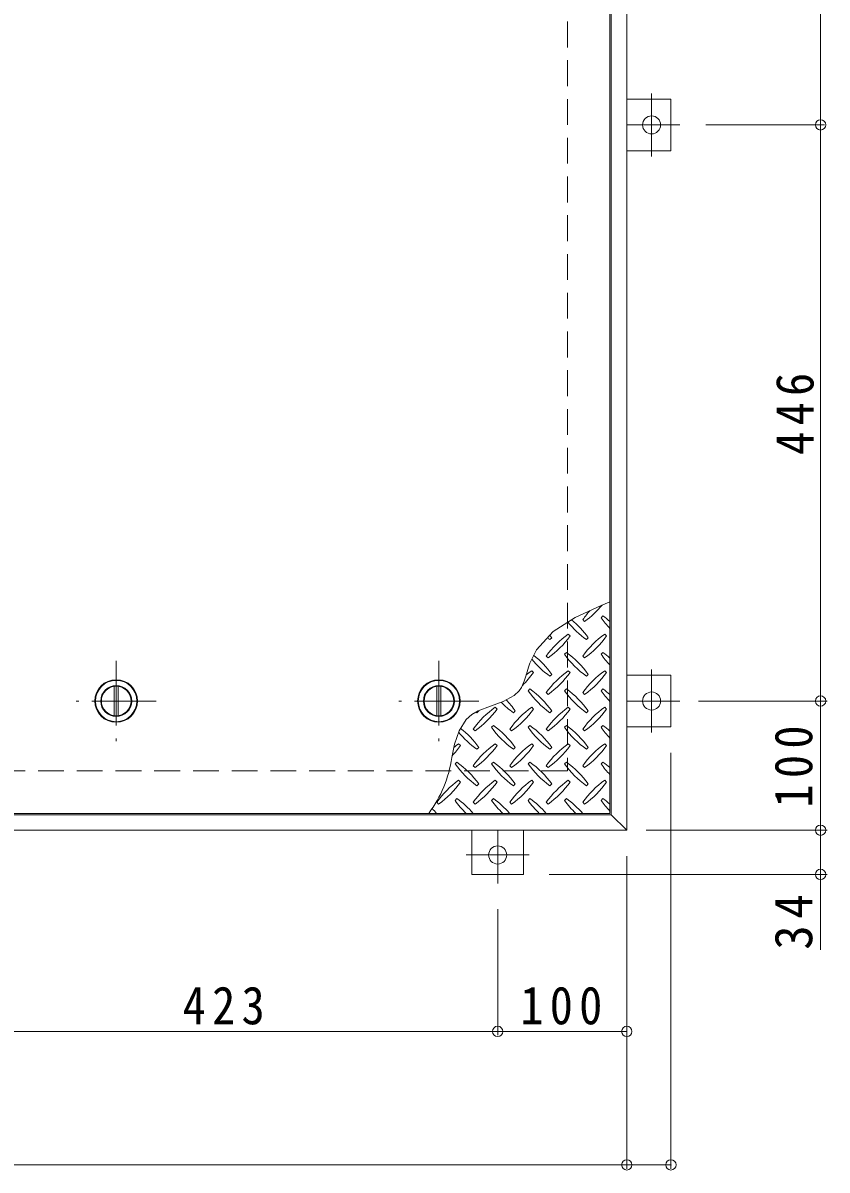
# Model space of a CAD drawing. Units: millimetres at full size, sheet at 1:10. Extents: x -2620 to 2461, y -1962 to 1488.
# Drawn here: x -428 to 195, y -288 to 600 of the extents above; entities that cross this region are included whole.
import ezdxf

# ---------------------------------------------------------------- set-up
doc = ezdxf.new("R2010")
doc.units = ezdxf.units.MM
doc.header["$LTSCALE"] = 10
doc.header["$PDMODE"] = 32
doc.header["$PDSIZE"] = 8
doc.linetypes.add('CHAIN1', pattern=[8, 5, -1, 1, -1])
doc.linetypes.add('DASHED2', pattern=[3, 2, -1])
for name, color, linetype, lineweight in [('0-1', 2, 'DASHED2', 9), ('0-2', 3, 'Continuous', 9), ('0-3', 2, 'Continuous', 9), ('0-9', 134, 'Continuous', 5), ('0-C', 2, 'Continuous', 9), ('0-E', 3, 'Continuous', 9), ('0-F', 7, 'Continuous', 9)]:
    doc.layers.add(name, color=color, linetype=linetype, lineweight=lineweight)
doc.styles.add('ＭＳ ゴシック', font='')
doc.styles.get('ＭＳ ゴシック').set_extended_font_data('MS Gothic')

msp = doc.modelspace()

# ---------------------------------------------------------------- linework, layer by layer
at = {"layer": '0-1'}
for p, q in [((-6.03, 1020.77), (-6.03, 20.77)), ((-6.03, 20.77), (-2006.03, 20.77))]:
    msp.add_line(p, q, dxfattribs=at)
at = {"layer": '0-2'}
for p, q in [((26.97, 1053.77), (26.97, -12.23)), ((26.97, -12.23), (-488.03, -12.23))]:
    msp.add_line(p, q, dxfattribs=at)
for centre in [(-355.53, 74.77), (-105.53, 74.77)]:
    msp.add_circle(centre, 16.5, dxfattribs=at)
at = {"layer": '0-3'}
for p, q in [((39.97, 1066.77), (39.97, -25.23)), ((27.97, -13.23), (27.97, 1054.77)), ((27.97, -13.23), (-2040.03, -13.23)), ((27.97, -13.23), (39.97, -25.23)), ((39.97, -25.23), (-2052.03, -25.23))]:
    msp.add_line(p, q, dxfattribs=at)
at = {"layer": '0-9'}
for p, q in [((5.92, 137.84), (7.33, 136.42)), ((21.47, 140.67), (20.06, 139.25)), ((-3.98, 125.11), (-5.4, 126.52)), ((24.3, 125.11), (22.89, 126.52)), ((-19.54, 122.28), (-18.12, 123.69)), ((8.75, 122.28), (10.16, 123.69)), ((-22.37, 109.55), (-20.95, 108.14)), ((-6.81, 112.38), (-8.22, 110.97)), ((5.92, 109.55), (7.33, 108.14)), ((21.47, 112.38), (20.06, 110.97)), ((-32.27, 96.82), (-33.68, 98.24)), ((-3.98, 96.82), (-5.4, 98.24)), ((24.3, 96.82), (22.89, 98.24)), ((-19.54, 94), (-18.12, 95.41)), ((8.75, 94), (10.16, 95.41)), ((-35.09, 84.1), (-36.51, 82.68)), ((-22.37, 81.27), (-20.95, 79.85)), ((-6.81, 84.1), (-8.22, 82.68)), ((5.92, 81.27), (7.33, 79.85)), ((21.47, 84.1), (20.06, 82.68)), ((-76.11, 65.71), (-74.69, 67.13)), ((-60.55, 68.54), (-61.96, 69.95)), ((-47.82, 65.71), (-46.41, 67.13)), ((-32.27, 68.54), (-33.68, 69.95)), ((-19.54, 65.71), (-18.12, 67.13)), ((-3.98, 68.54), (-5.4, 69.95)), ((8.75, 65.71), (10.16, 67.13)), ((24.3, 68.54), (22.89, 69.95)), ((-63.38, 55.81), (-64.79, 54.4)), ((-35.09, 55.81), (-36.51, 54.4)), ((-6.81, 55.81), (-8.22, 54.4)), ((21.47, 55.81), (20.06, 54.4)), ((-78.93, 52.98), (-77.52, 51.57)), ((-50.65, 52.98), (-49.24, 51.57)), ((-22.37, 52.98), (-20.95, 51.57)), ((5.92, 52.98), (7.33, 51.57)), ((-88.83, 40.26), (-90.25, 41.67)), ((-76.11, 37.43), (-74.69, 38.84)), ((-60.55, 40.26), (-61.96, 41.67)), ((-47.82, 37.43), (-46.41, 38.84)), ((-32.27, 40.26), (-33.68, 41.67)), ((-19.54, 37.43), (-18.12, 38.84)), ((-3.98, 40.26), (-5.4, 41.67)), ((8.75, 37.43), (10.16, 38.84)), ((24.3, 40.26), (22.89, 41.67)), ((-91.66, 27.53), (-93.08, 26.11)), ((-63.38, 27.53), (-64.79, 26.11)), ((-35.09, 27.53), (-36.51, 26.11)), ((-6.81, 27.53), (-8.22, 26.11)), ((21.47, 27.53), (20.06, 26.11)), ((-78.93, 24.7), (-77.52, 23.29)), ((-50.65, 24.7), (-49.24, 23.29)), ((-22.37, 24.7), (-20.95, 23.29)), ((5.92, 24.7), (7.33, 23.29)), ((-88.83, 11.97), (-90.25, 13.39)), ((-76.11, 9.14), (-74.69, 10.56)), ((-60.55, 11.97), (-61.96, 13.39)), ((-47.82, 9.14), (-46.41, 10.56)), ((-32.27, 11.97), (-33.68, 13.39)), ((-19.54, 9.14), (-18.12, 10.56)), ((-3.98, 11.97), (-5.4, 13.39)), ((8.75, 9.14), (10.16, 10.56)), ((24.3, 11.97), (22.89, 13.39)), ((-107.22, -3.58), (-105.8, -5)), ((-91.66, -0.76), (-93.08, -2.17)), ((-78.93, -3.58), (-77.52, -5)), ((-63.38, -0.76), (-64.79, -2.17)), ((-50.65, -3.58), (-49.24, -5)), ((-35.09, -0.76), (-36.51, -2.17)), ((-22.37, -3.58), (-20.95, -5)), ((-6.81, -0.76), (-8.22, -2.17)), ((5.92, -3.58), (7.33, -5)), ((21.47, -0.76), (20.06, -2.17))]:
    msp.add_line(p, q, dxfattribs=at)
msp.add_lwpolyline([(26.97, 151.5), (19.53, 148.5), (-0.05, 139.54), (-17.11, 128.59), (-30.08, 114.39), (-35.1, 104.17), (-36.12, 101.04), (-37.71, 95.51), (-39.42, 90.12), (-41.62, 85.19), (-43.28, 82.69), (-47.13, 78.99), (-55.77, 74.39), (-65.64, 70.89), (-75.25, 67.12), (-80.11, 64.27), (-84.47, 60.33), (-89.95, 51.67), (-93.5, 41.24), (-95.62, 30.96)], dxfattribs=at)
for centre, radius, start, end in [((64.96, 95.76), 72.5, 137.34286, 144.5273), ((-34.74, 195.47), 72.5, 305.47272, 320.22835), ((50.82, 181.32), 72.5, 218.78026, 234.5273), ((-48.88, 81.62), 72.5, 35.47258, 50.66101), ((79.1, 181.32), 72.5, 215.47272, 224.0249), ((-20.6, 81.62), 72.5, 48.99213, 54.5273), ((36.68, 67.48), 72.5, 125.47256, 144.5273), ((-63.02, 167.18), 72.5, 305.47272, 324.5273), ((-77.17, 81.62), 72.5, 35.47258, 37.53071), ((64.96, 67.48), 72.5, 125.47256, 144.5273), ((-34.74, 167.18), 72.5, 305.47272, 324.5273), ((22.54, 181.32), 72.5, 232.56849, 234.5273), ((22.54, 153.04), 72.5, 219.23573, 234.5273), ((-77.17, 53.34), 72.5, 35.47258, 51.61918), ((50.82, 153.04), 72.5, 215.47272, 234.5273), ((-48.88, 53.34), 72.5, 35.47258, 54.5273), ((79.1, 153.04), 72.5, 215.47272, 224.0249), ((-20.6, 53.34), 72.5, 48.99213, 54.5273), ((8.39, 39.2), 72.5, 125.47256, 129.65204), ((36.68, 39.2), 72.5, 125.47256, 144.5273), ((64.96, 39.2), 72.5, 125.47256, 144.5273), ((-91.31, 138.9), 72.5, 314.04409, 324.5273), ((-63.02, 138.9), 72.5, 305.47272, 324.5273), ((-34.74, 138.9), 72.5, 305.47272, 324.5273), ((22.54, 124.76), 72.5, 215.47272, 234.5273), ((-77.17, 25.05), 72.5, 35.47258, 54.5273), ((50.82, 124.76), 72.5, 215.47272, 234.5273), ((-48.88, 25.05), 72.5, 35.47258, 54.5273), ((79.1, 124.76), 72.5, 215.47272, 224.0249), ((-20.6, 25.05), 72.5, 48.99213, 54.5273), ((-5.75, 124.76), 72.5, 224.62221, 234.5273), ((-105.45, 25.05), 72.5, 35.47258, 44.20971), ((-19.89, 10.91), 72.5, 125.47256, 144.52728), ((-119.59, 110.61), 72.5, 305.47272, 324.5273), ((-34.03, 124.76), 72.5, 233.85287, 234.5273), ((-133.74, 25.05), 72.5, 35.47258, 35.63132), ((8.39, 10.91), 72.5, 125.47256, 144.52728), ((-91.31, 110.61), 72.5, 305.47272, 324.5273), ((36.68, 10.91), 72.5, 125.47256, 144.52728), ((-63.02, 110.61), 72.5, 305.47272, 324.5273), ((64.96, 10.91), 72.5, 125.47256, 144.5273), ((-34.74, 110.61), 72.5, 305.47272, 324.5273), ((-133.74, -3.23), 72.5, 35.47258, 51.62194), ((-5.75, 96.47), 72.5, 215.47272, 234.5273), ((-105.45, -3.23), 72.5, 35.47258, 54.5273), ((22.54, 96.47), 72.5, 215.47272, 234.5273), ((-77.17, -3.23), 72.5, 35.47258, 54.5273), ((50.82, 96.47), 72.5, 215.47272, 234.5273), ((-48.88, -3.23), 72.5, 35.47258, 54.5273), ((79.1, 96.47), 72.5, 215.47272, 224.0249), ((-20.6, -3.23), 72.5, 48.99213, 54.5273), ((-34.03, 96.47), 72.5, 219.13086, 234.5273), ((-147.88, 82.33), 72.5, 316.46192, 324.5273), ((-48.18, -17.37), 72.5, 125.47256, 129.20126), ((-19.89, -17.37), 72.5, 125.47256, 144.5273), ((-119.59, 82.33), 72.5, 305.47272, 324.5273), ((8.39, -17.37), 72.5, 125.47256, 144.5273), ((-91.31, 82.33), 72.5, 305.47272, 324.5273), ((36.68, -17.37), 72.5, 125.47256, 144.5273), ((-63.02, 82.33), 72.5, 305.47272, 324.5273), ((64.96, -17.37), 72.5, 125.47256, 144.5273), ((-34.74, 82.33), 72.5, 305.47272, 324.5273), ((-186.69, 43.35), 91.91, 322.79805, 352.25462), ((-133.74, -31.52), 72.5, 35.47258, 54.5273), ((-105.45, -31.52), 72.5, 35.47258, 54.5273), ((-77.17, -31.52), 72.5, 35.47258, 54.5273), ((-48.88, -31.52), 72.5, 35.47258, 54.5273), ((-20.6, -31.52), 72.5, 48.99213, 54.5273), ((-34.03, 68.19), 72.5, 215.47272, 234.5273), ((-5.75, 68.19), 72.5, 215.47272, 234.5273), ((22.54, 68.19), 72.5, 215.47272, 234.5273), ((50.82, 68.19), 72.5, 215.47272, 234.5273), ((79.1, 68.19), 72.5, 215.47272, 224.0249), ((-48.18, -45.66), 72.5, 125.47256, 144.5273), ((-147.88, 54.04), 72.5, 305.47272, 324.5273), ((-19.89, -45.66), 72.5, 125.47256, 144.5273), ((-119.59, 54.04), 72.5, 305.47272, 324.5273), ((8.39, -45.66), 72.5, 125.47256, 144.5273), ((-91.31, 54.04), 72.5, 305.47272, 324.5273), ((36.68, -45.66), 72.5, 125.47256, 144.5273), ((-63.02, 54.04), 72.5, 305.47272, 324.5273), ((64.96, -45.66), 72.5, 125.47256, 144.5273), ((-34.74, 54.04), 72.5, 305.47272, 324.5273), ((-162.02, -59.8), 72.5, 41.00789, 45.04254), ((-34.03, 39.9), 72.5, 215.47272, 225.97511), ((-133.74, -59.8), 72.5, 41.00789, 54.5273), ((-5.75, 39.9), 72.5, 215.47272, 225.97511), ((-105.45, -59.8), 72.5, 41.00789, 54.5273), ((22.54, 39.9), 72.5, 215.47272, 225.97511), ((-77.17, -59.8), 72.5, 41.00789, 54.5273), ((50.82, 39.9), 72.5, 215.47272, 225.97511), ((-48.88, -59.8), 72.5, 41.00789, 54.5273), ((79.1, 39.9), 72.5, 215.47272, 224.0249), ((-20.6, -59.8), 72.5, 48.99213, 54.5273), ((-62.32, 39.9), 72.5, 225.48056, 225.97511)]:
    msp.add_arc(centre, radius, start, end, dxfattribs=at)
at = {"layer": '0-C', "linetype": 'CHAIN1'}
for p, q in [((-355.53, 105.77), (-355.53, 43.77)), ((-105.53, 105.77), (-105.53, 43.77)), ((-324.53, 74.77), (-386.53, 74.77)), ((-74.53, 74.77), (-136.53, 74.77))]:
    msp.add_line(p, q, dxfattribs=at)
at = {"layer": '0-C'}
for p, q in [((-357.03, 63.37), (-357.03, 86.17)), ((-354.03, 63.37), (-354.03, 86.17)), ((-107.03, 63.37), (-107.03, 86.17)), ((-104.03, 63.37), (-104.03, 86.17))]:
    msp.add_line(p, q, dxfattribs=at)
for centre, radius in [((-355.53, 74.77), 16), ((-105.53, 74.77), 16), ((-355.53, 74.77), 12), ((-355.53, 74.77), 11.5), ((-105.53, 74.77), 12), ((-105.53, 74.77), 11.5)]:
    msp.add_circle(centre, radius, dxfattribs=at)
at = {"layer": '0-E', "linetype": 'CHAIN1'}
for p, q in [((59.17, 496.4), (59.17, 545.15)), ((81.15, 520.77), (39.97, 520.77)), ((59.17, 50.4), (59.17, 99.15)), ((81.15, 74.77), (39.97, 74.77)), ((-60.03, -66.4), (-60.03, -25.23)), ((-84.4, -44.43), (-35.65, -44.43))]:
    msp.add_line(p, q, dxfattribs=at)
at = {"layer": '0-E'}
for p, q in [((74.17, 540.77), (39.97, 540.77)), ((74.17, 540.77), (74.17, 500.77)), ((74.17, 500.77), (39.97, 500.77)), ((74.17, 94.77), (39.97, 94.77)), ((74.17, 94.77), (74.17, 54.77)), ((74.17, 54.77), (39.97, 54.77)), ((-80.03, -59.43), (-80.03, -25.23)), ((-40.03, -59.43), (-40.03, -25.23)), ((-40.03, -59.43), (-80.03, -59.43))]:
    msp.add_line(p, q, dxfattribs=at)
for centre in [(59.17, 520.77), (59.17, 74.77), (-60.03, -44.43)]:
    msp.add_circle(centre, 7, dxfattribs=at)
at = {"layer": '0-F'}
for p, q in [((190.13, 520.77), (190.13, 966.77)), ((193.13, 520.77), (101.15, 520.77)), ((190.13, 74.77), (190.13, 520.77)), ((95.49, 74.77), (195.13, 74.77)), ((190.13, -25.23), (190.13, 74.77)), ((74.17, -287.35), (74.17, 34.77)), ((54.97, -25.23), (195.13, -25.23)), ((190.13, -25.23), (190.13, -59.43)), ((39.97, -287.35), (39.97, -45.23)), ((195.13, -59.43), (-20.03, -59.43)), ((190.13, -59.43), (190.13, -117.82)), ((-60.03, -183.98), (-60.03, -86.4)), ((-483.03, -180.98), (-60.03, -180.98)), ((-60.03, -180.98), (39.97, -180.98)), ((39.97, -284.35), (-1006.03, -284.35)), ((39.97, -284.35), (74.17, -284.35))]:
    msp.add_line(p, q, dxfattribs=at)
for p in [(190.13, 520.77), (190.13, 74.77), (190.13, -25.23), (190.13, -59.43), (-60.03, -180.98), (39.97, -180.98), (39.97, -284.35), (74.17, -284.35)]:
    msp.add_point(p, dxfattribs=at)

# ---------------------------------------------------------------- texts
at = {"layer": '0-F', "color": 2, "char_height": 29.33, "attachment_point": 7, "rotation": 90, "style": 'ＭＳ ゴシック'}
for s, insert in [('\\T1.27;\\W0.9;446', (185.13, 265.27)), ('\\T1.27;\\W0.9;100', (184.13, -7.73)), ('\\T1.27;\\W0.95;34', (184.13, -117.82))]:
    msp.add_mtext(s, dxfattribs=dict(at, insert=insert))
at = {"layer": '0-F', "color": 2, "char_height": 29.33, "attachment_point": 7, "style": 'ＭＳ ゴシック'}
for s, insert in [('\\T1.27;\\W0.9;423', (-304.03, -175.98)), ('\\T1.27;\\W0.9;100', (-42.53, -175.98))]:
    msp.add_mtext(s, dxfattribs=dict(at, insert=insert))

doc.saveas('drawing.dxf')
